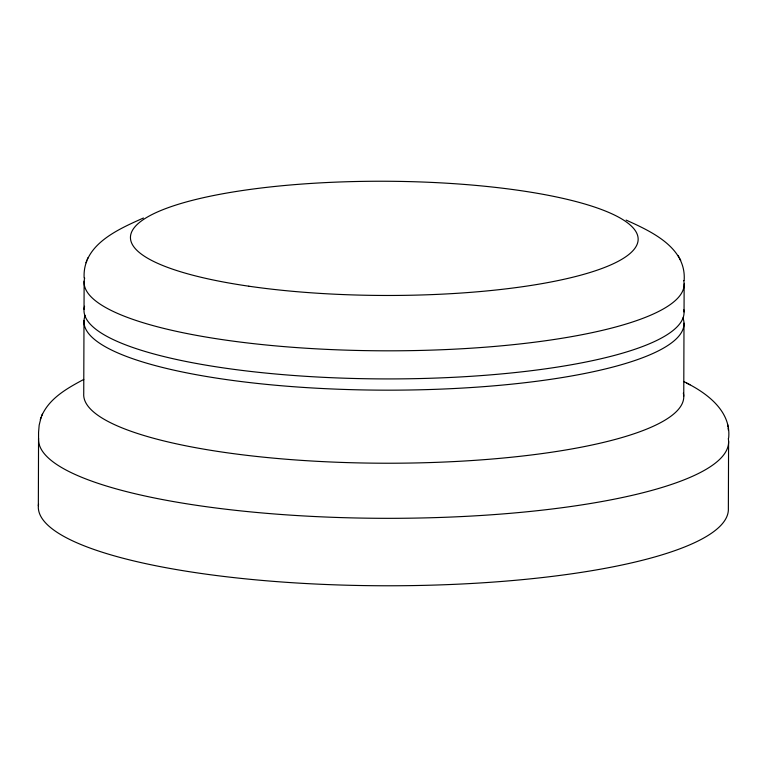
<?xml version="1.0" encoding="UTF-8"?>
<svg xmlns="http://www.w3.org/2000/svg" width="767" height="767" viewBox="0 0 767 767"><rect width="100%" height="100%" fill="white"/><g stroke="black" fill="none" stroke-linecap="round" stroke-linejoin="round"><path stroke-width="1.15" d="M728.64 438.101C731.421 411.611 707.682 393.624 686.657 383.049M38.35 505.769L38.571 432.281L39.175 425.139L41.006 417.66M83.996 320.596L83.737 393.663A300.031 67.496 0.2 0 0 389.425 463.23A300.031 67.496 0.2 0 0 683.32 393.087M84.034 309.36L84.13 281.249M683.752 396.232L684.001 323.166M684.049 311.92L684.145 283.819M728.592 441.274L728.362 508.722A345.035 77.62 0.2 0 1 377.853 585.739A345.035 77.62 0.2 0 1 38.571 503.967M84.149 278.047C82.213 244.692 118.108 229.362 143.439 218.01M41.667 415.944C49.347 398.159 67.467 388.131 83.776 379.425M40.296 419.53L42.367 414.084M85.981 262.755L86.719 260.876M87.17 259.649L87.908 257.77M626.131 220.081C651.346 231.5 686.59 247.482 684.145 280.607M683.685 381.467L689.964 384.813M678.057 255.44L679.016 257.204M679.763 258.537L680.732 260.31M727.615 424.477L727.921 426.644M728.104 428.082L728.41 430.258M683.828 309.83A300.031 67.496 0.2 0 1 380.413 378.898A300.031 67.496 0.2 0 1 84.581 306.215M683.713 280.674A300.031 67.496 0.2 0 1 382.838 350.807A300.031 67.496 0.2 0 1 84.677 278.114M728.295 438.561A345.035 77.62 0.2 0 1 388.121 518.329A345.035 77.62 0.2 0 1 38.59 438.321M682.927 317.931A300.031 67.496 0.2 0 1 382.704 390.154A300.031 67.496 0.2 0 1 85.271 315.371M248.834 286.206A253.867 57.113 0.2 0 0 637.952 241.432A253.867 57.113 0.2 0 0 266.053 187.426A253.867 57.113 0.2 0 0 248.834 286.206"/></g></svg>
